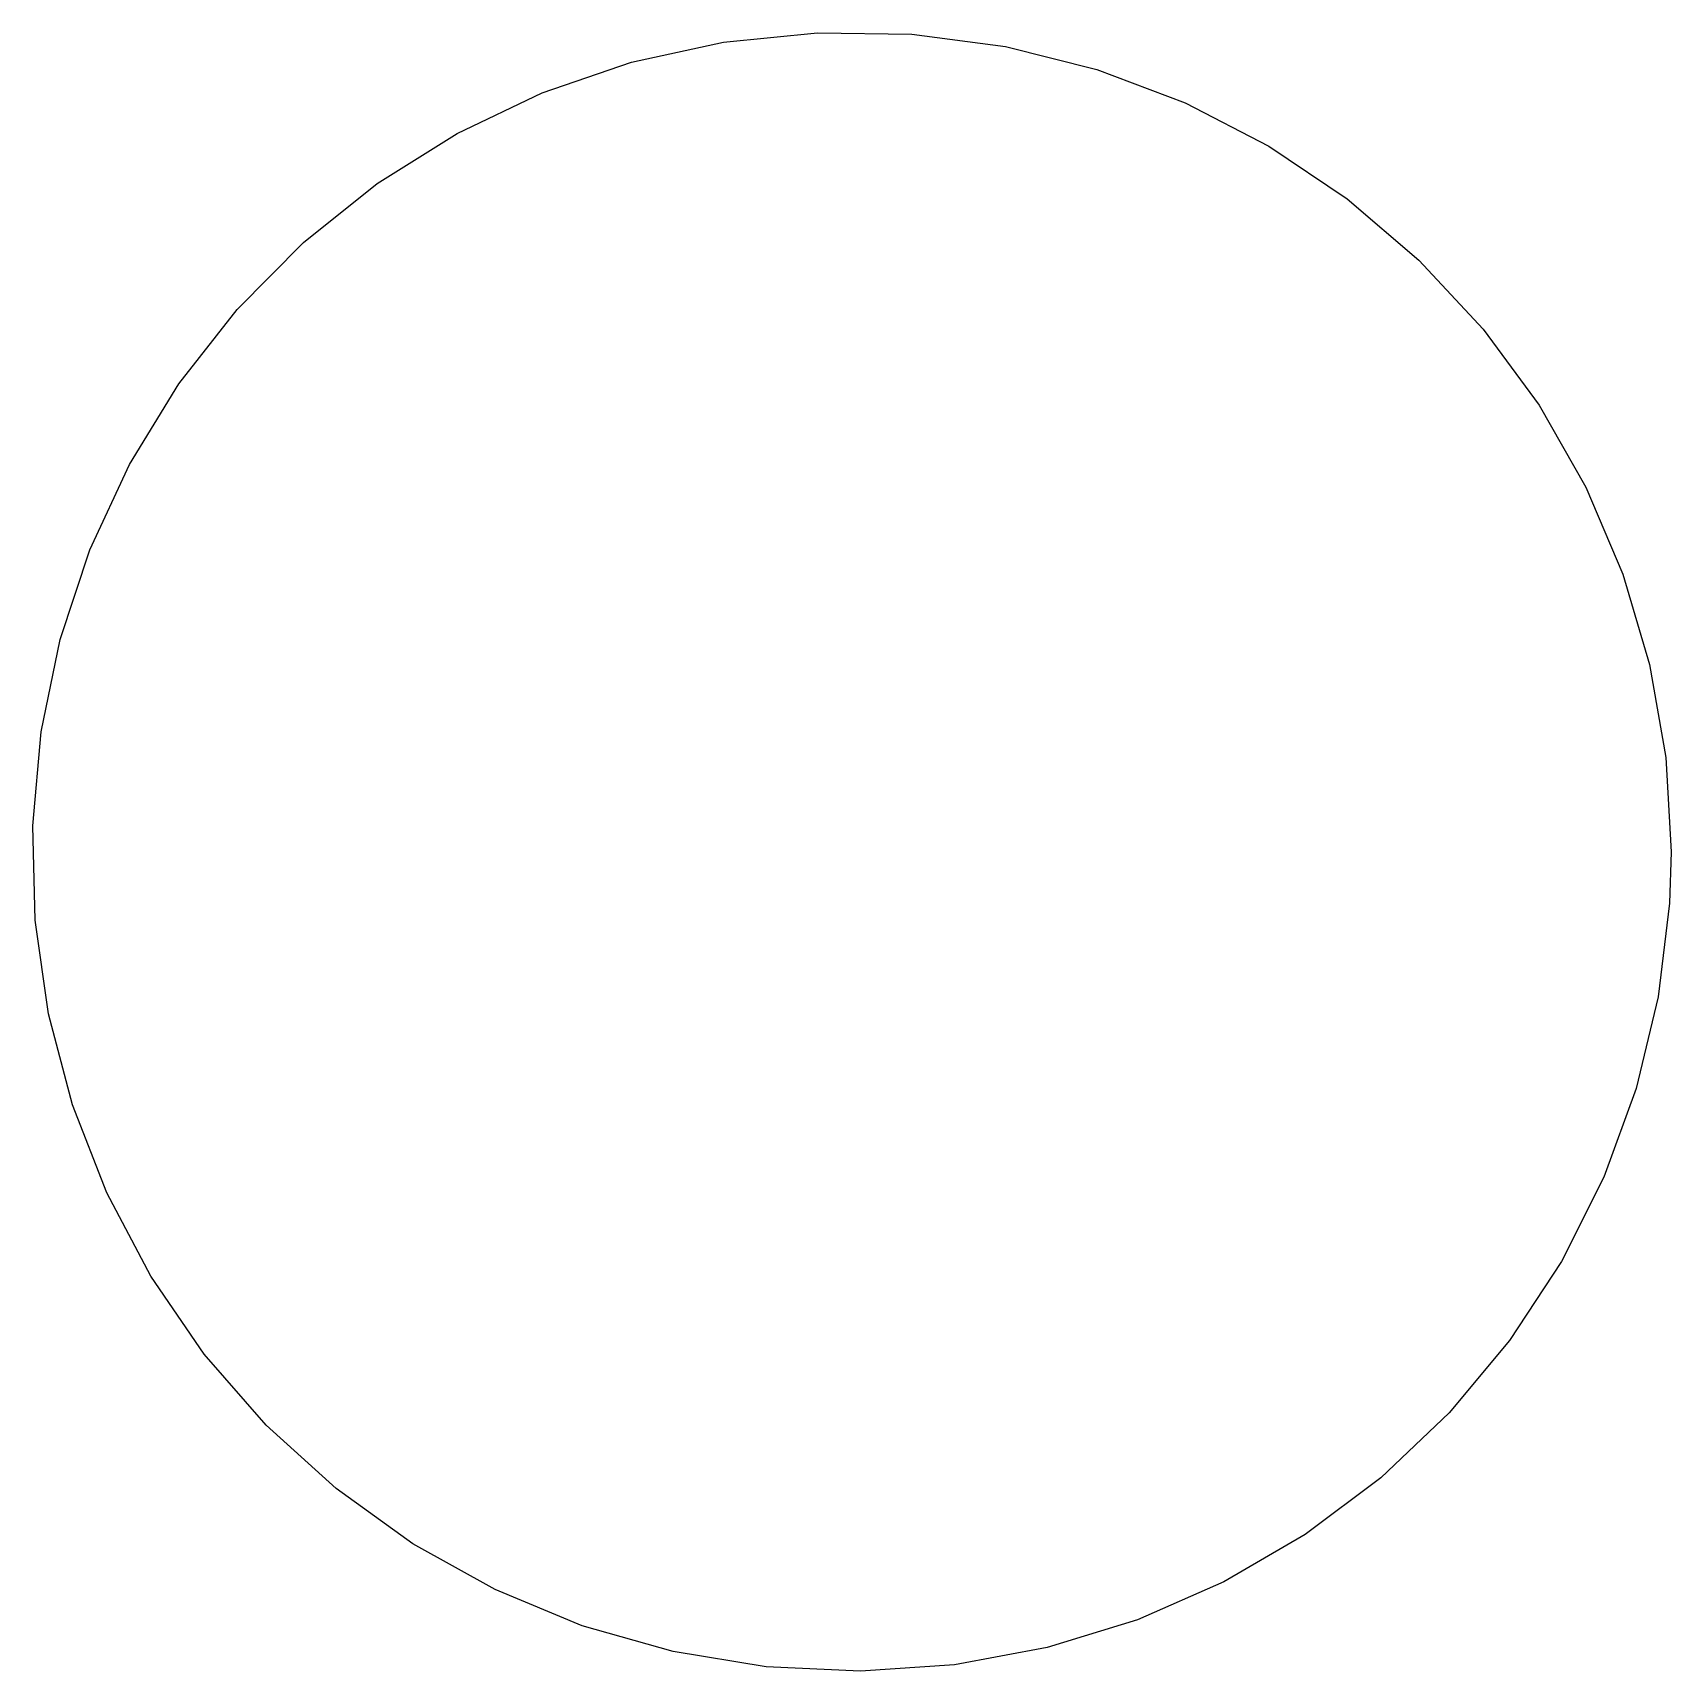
# Model space of a CAD drawing. Extents: x -0.12 to 2.12, y -0.12 to 2.52.
# Drawn here: x -0.1181 to 0.1181, y 2.2819 to 2.518 of the extents above.
import ezdxf

# ---------------------------------------------------------------- set-up
doc = ezdxf.new("R2010")
doc.units = 0
doc.header["$MEASUREMENT"] = 0
doc.layers.add('BLACK', color=7, linetype='CONTINUOUS')

msp = doc.modelspace()

# ---------------------------------------------------------------- linework, layer by layer
at = {"layer": 'BLACK', "linetype": 'CONTINUOUS'}
for p, q in [((-0.01848, 2.51666), (-0.00495, 2.51801)), ((-0.00495, 2.51801), (0.00865, 2.51779)), ((0.00865, 2.51779), (0.02213, 2.51602)), ((-0.03176, 2.51376), (-0.01848, 2.51666)), ((0.02213, 2.51602), (0.03532, 2.51271)), ((-0.04463, 2.50935), (-0.03176, 2.51376)), ((0.03532, 2.51271), (0.04804, 2.5079)), ((-0.0569, 2.5035), (-0.04463, 2.50935)), ((0.04804, 2.5079), (0.06012, 2.50166)), ((-0.06842, 2.49627), (-0.0569, 2.5035)), ((0.06012, 2.50166), (0.07141, 2.49408)), ((-0.07903, 2.48777), (-0.06842, 2.49627)), ((0.07141, 2.49408), (0.08175, 2.48525)), ((-0.0886, 2.47811), (-0.07903, 2.48777)), ((0.08175, 2.48525), (0.09101, 2.47529)), ((-0.09699, 2.46741), (-0.0886, 2.47811)), ((0.09101, 2.47529), (0.09906, 2.46433)), ((-0.10409, 2.45581), (-0.09699, 2.46741)), ((0.09906, 2.46433), (0.10579, 2.45252)), ((-0.10982, 2.44348), (-0.10409, 2.45581)), ((0.10579, 2.45252), (0.11113, 2.44001)), ((-0.11409, 2.43057), (-0.10982, 2.44348)), ((0.11113, 2.44001), (0.11499, 2.42697)), ((-0.11684, 2.41725), (-0.11409, 2.43057)), ((0.11499, 2.42697), (0.11733, 2.41358)), ((-0.11805, 2.40371), (-0.11684, 2.41725)), ((0.11733, 2.41358), (0.11811, 2.4)), ((-0.1177, 2.39012), (-0.11805, 2.40371)), ((0.11811, 2.4), (0.11788, 2.39258)), ((0.11788, 2.39258), (0.11624, 2.37908)), ((-0.11578, 2.37665), (-0.1177, 2.39012)), ((0.11624, 2.37908), (0.11307, 2.36586)), ((-0.11233, 2.3635), (-0.11578, 2.37665)), ((0.11307, 2.36586), (0.1084, 2.35309)), ((-0.10739, 2.35083), (-0.11233, 2.3635)), ((0.1084, 2.35309), (0.10229, 2.34094)), ((-0.10103, 2.33882), (-0.10739, 2.35083)), ((0.10229, 2.34094), (0.09482, 2.32958)), ((-0.09333, 2.32761), (-0.10103, 2.33882)), ((0.09482, 2.32958), (0.0861, 2.31915)), ((-0.08439, 2.31736), (-0.09333, 2.32761)), ((0.0861, 2.31915), (0.07624, 2.30979)), ((-0.07433, 2.30821), (-0.08439, 2.31736)), ((0.07624, 2.30979), (0.06536, 2.30162)), ((-0.06329, 2.30028), (-0.07433, 2.30821)), ((-0.05141, 2.29366), (-0.06329, 2.30028)), ((0.06536, 2.30162), (0.05362, 2.29476)), ((-0.03884, 2.28846), (-0.05141, 2.29366)), ((0.05362, 2.29476), (0.04117, 2.2893)), ((-0.02576, 2.28473), (-0.03884, 2.28846)), ((0.04117, 2.2893), (0.02817, 2.2853)), ((-0.01235, 2.28254), (-0.02576, 2.28473)), ((0.02817, 2.2853), (0.0148, 2.28282)), ((0.00124, 2.2819), (-0.01235, 2.28254)), ((0.0148, 2.28282), (0.00124, 2.2819))]:
    msp.add_line(p, q, dxfattribs=at)

doc.saveas('drawing.dxf')
